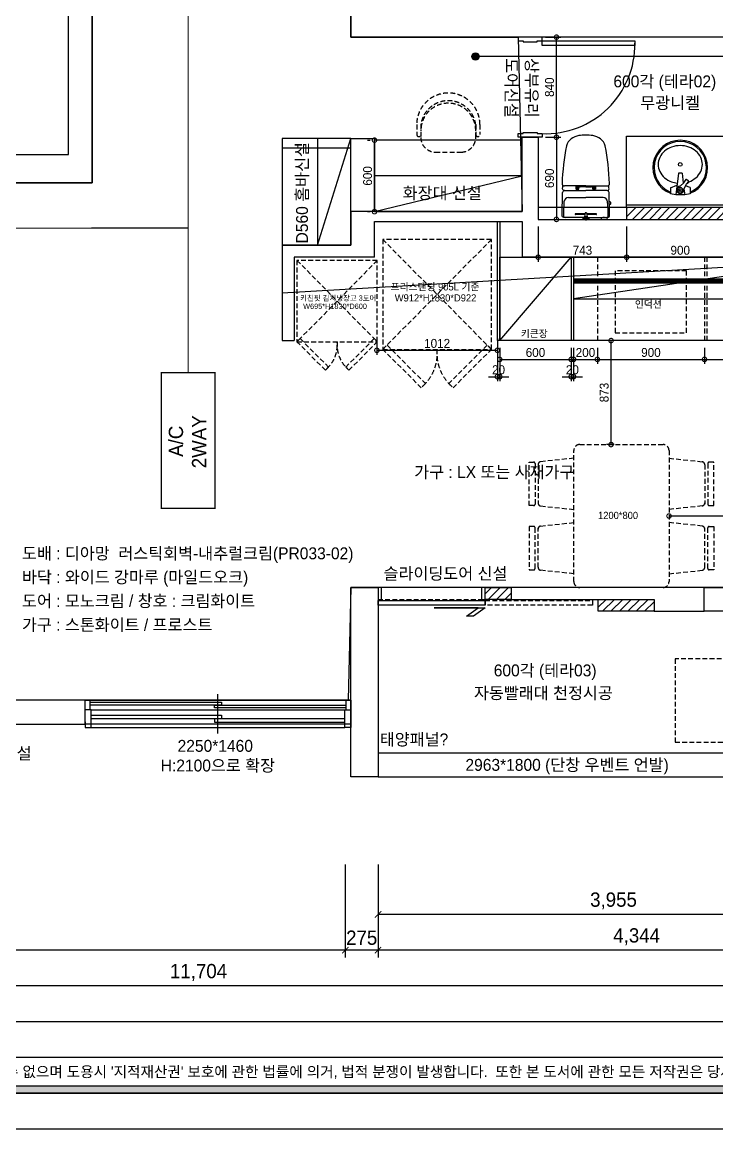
# Model space of a CAD drawing. Header units: inches. Extents: x 220271 to 272471, y 4186 to 23206.
# Drawn here: x 230589 to 236425, y 4786 to 14079 of the extents above; entities that cross this region are included whole.
import ezdxf
from ezdxf.enums import TextEntityAlignment as Align

# ---------------------------------------------------------------- set-up
doc = ezdxf.new("R2010")
doc.units = ezdxf.units.IN
doc.header["$LTSCALE"] = 50
doc.header["$MEASUREMENT"] = 0
for name, pattern in [('DH-HID2', [1.2, 0.8, -0.4]), ('HID', [2.5, 1.5, -1]), ('HIDDEN', [0.375, 0.25, -0.125])]:
    doc.linetypes.add(name, pattern=pattern)
for name, color, linetype in [('0-ELC TEXT', 7, 'Continuous'), ('03-WAL NEW', 3, 'Continuous'), ('04-WIN', 4, 'Continuous'), ('06-FUR', 6, 'Continuous'), ('06-LIGHT', 4, 'Continuous'), ('07-DIM WAL', 5, 'Continuous'), ('08-HAT', 8, 'Continuous'), ('3.기호.계단선', 30, 'Continuous'), ('CO-BATH', 6, 'Continuous'), ('CO-DO-FR', 7, 'Continuous'), ('CO-DOOR', 8, 'Continuous'), ('F-WALL1', 2, 'Continuous'), ('fin', 5, 'Continuous'), ('FORM(YOURNAME)-1', 1, 'Continuous'), ('FORM(YOURNAME)-11', 1, 'Continuous'), ('FU-FURM', 251, 'DH-HID2'), ('HL', 6, 'HIDDEN'), ('TOILET-1', 6, 'Continuous')]:
    doc.layers.add(name, color=color, linetype=linetype)
doc.styles.add('YOURNAME', font='HY울릉도M.TTF')
doc.styles.add('스타일1', font='HY울릉도M.TTF')
doc.styles.add('코레일둥고', font='Korail_Round_Gothic_Medium.ttf')
doc.dimstyles.new('30', dxfattribs={"dimscale": 30, "dimtxt": 2.5, "dimasz": 2.5, "dimexe": 1.25, "dimexo": 2, "dimtad": 1, "dimdec": 0, "dimtxsty": '스타일1', "dimblk": 'DOTSMALL', "dimcen": 2.5, "dimclrd": 1, "dimclre": 1, "dimclrt": 7, "dimadec": 0, "dimazin": 0, "dimtfac": 1, "dimtdec": 0, "dimtix": 1, "dimtmove": 0, "dimatfit": 3, "dimldrblk": 'DOTSMALL', "dimfxl": 1.25, "dimarcsym": 0})
doc.dimstyles.new('YOURNAME-60', dxfattribs={"dimscale": 60, "dimtxt": 2, "dimasz": 0.9, "dimexe": 1, "dimexo": 3, "dimgap": 0.7, "dimtad": 1, "dimdec": 0, "dimzin": 0, "dimdsep": 46, "dimlunit": 6, "dimtxsty": 'YOURNAME', "dimblk": 'ARCHTICK', "dimcen": 0, "dimclrd": 1, "dimclre": 1, "dimclrt": 7, "dimadec": 0, "dimazin": 0, "dimtfac": 1, "dimtdec": 0, "dimtix": 1, "dimtmove": 2, "dimatfit": 3, "dimldrblk": 'ARCHTICK', "dimfxl": 1, "dimtolj": 1, "dimtzin": 0, "dimarcsym": 0})
pattern_1 = [(45, (0, -21624.49), (-35.355339, 35.355339), [])]

# ---------------------------------------------------------------- blocks, each defined once
blk = doc.blocks.new('FORM-ELEVATION')
at = {"layer": 'FORM(YOURNAME)-11'}
h = blk.add_hatch(color=256, dxfattribs=at)
h.dxf.hatch_style = 1
h.paths.add_polyline_path([(-10309, 35708), (71691, 35708), (71691, 35508), (-10309, 35508)])
h.paths.add_polyline_path([(-10309, -21492), (71691, -21492), (71691, -21692), (-10309, -21692)])
at = {"layer": 'Defpoints', "color": 158}
blk.add_line((62481, -20692), (-10309, -20692), dxfattribs=at)
for points in [[(-10309, -21692), (71691, -21692), (71691, 35708), (-10309, 35708)], [(-8309, 33708), (61071, 33708), (61071, -19692), (-8309, -19692)]]:
    blk.add_lwpolyline(points, close=True, dxfattribs=at)
at = {"layer": 'FORM(YOURNAME)-11', "color": 250}
blk.add_lwpolyline([(-11309, -22692), (72691, -22692), (72691, 36708), (-11309, 36708)], close=True, dxfattribs=at)
at = {"layer": 'FORM(YOURNAME)-11'}
blk.add_lwpolyline([(-10309, -21492), (71691, -21492), (71691, -21692), (-10309, -21692)], close=True, dxfattribs=at)
at = {"layer": 'FORM(YOURNAME)-11', "color": 1, "style": 'YOURNAME'}
blk.add_text("- 본 도서는 어떠한 경우에도 무단으로 도용할 수 없으며 도용시 '지적재산권' 보호에 관한 법률에 의거, 법적 분쟁이 발생합니다.  또한 본 도서에 관한 모든 저작권은 당사에 있습니다. -", height=300, dxfattribs=at).set_placement((28146, -21092), align=Align.MIDDLE_CENTER)
at = {"layer": 'FORM(YOURNAME)-11', "color": 3, "style": 'YOURNAME'}
for tag, height, p in [('1', 450, (71041, -1219)), ('2', 450, (71041, -1863)), ('3', 450, (71041, -3150)), ('4', 450, (71041, -5081)), ('5', 515, (71041, -7398)), ('6', 515, (71041, -9650)), ('7', 515, (71041, -11903)), ('8', 515, (71041, -14155)), ('9', 515, (71041, -16408)), ('10', 515, (66791, -18596)), ('11', 515, (71041, -18660)), ('12', 515, (66791, -20848)), ('13', 515, (71041, -20848))]:
    blk.add_attdef(tag, text='', height=height, dxfattribs=at).set_placement(p, align=Align.MIDDLE_RIGHT)
blk = doc.blocks.new('_ArchTick')
at = {"color": 0, "linetype": 'ByBlock', "const_width": 0.15}
blk.add_lwpolyline([(-0.5, -0.5), (0.5, 0.5)], dxfattribs=at)
blk = doc.blocks.new('*D67')
at = {"layer": '07-DIM WAL', "color": 1, "lineweight": -2, "transparency": 16777216}
for p, q in [((233578.8, 7006.1), (233578.8, 6526.1)), ((237533.8, 7006.1), (237533.8, 6526.1)), ((237533.8, 6586.1), (233578.8, 6586.1))]:
    blk.add_line(p, q, dxfattribs=at)
at = {"layer": 'Defpoints', "color": 0, "transparency": 16777216}
for p in [(233578.8, 7186.1), (237533.8, 7186.1), (233578.8, 6586.1)]:
    blk.add_point(p, dxfattribs=at)
at = {"layer": '07-DIM WAL', "color": 1, "lineweight": -2, "transparency": 16777216, "xscale": 54, "yscale": 54, "zscale": 54, "rotation": 180}
blk.add_blockref('_ArchTick', (233578.8, 6586.1), dxfattribs=at)
at = {"layer": '07-DIM WAL', "color": 1, "lineweight": -2, "transparency": 16777216, "xscale": 54, "yscale": 54, "zscale": 54}
blk.add_blockref('_ArchTick', (237533.8, 6586.1), dxfattribs=at)
at = {"layer": '07-DIM WAL', "color": 7, "transparency": 16777216, "insert": (235556.3, 6699.8), "char_height": 120, "attachment_point": 5, "style": 'YOURNAME'}
blk.add_mtext('\\A1;3,955', dxfattribs=at)
blk = doc.blocks.new('*D69')
at = {"layer": '07-DIM WAL', "color": 1, "lineweight": -2, "transparency": 16777216}
for p, q in [((233578.8, 7006.1), (233578.8, 6226.1)), ((237922.8, 7006.1), (237922.8, 6226.1)), ((237922.8, 6286.1), (233578.8, 6286.1))]:
    blk.add_line(p, q, dxfattribs=at)
at = {"layer": 'Defpoints', "color": 0, "transparency": 16777216}
for p in [(233578.8, 7186.1), (237922.8, 7186.1), (233578.8, 6286.1)]:
    blk.add_point(p, dxfattribs=at)
at = {"layer": '07-DIM WAL', "color": 1, "lineweight": -2, "transparency": 16777216, "xscale": 54, "yscale": 54, "zscale": 54, "rotation": 180}
blk.add_blockref('_ArchTick', (233578.8, 6286.1), dxfattribs=at)
at = {"layer": '07-DIM WAL', "color": 1, "lineweight": -2, "transparency": 16777216, "xscale": 54, "yscale": 54, "zscale": 54}
blk.add_blockref('_ArchTick', (237922.8, 6286.1), dxfattribs=at)
at = {"layer": '07-DIM WAL', "color": 7, "transparency": 16777216, "insert": (235750.8, 6399.7), "char_height": 120, "attachment_point": 5, "style": 'YOURNAME'}
blk.add_mtext('\\A1;4,344', dxfattribs=at)
blk = doc.blocks.new('*D70')
at = {"layer": '07-DIM WAL', "color": 1, "lineweight": -2, "transparency": 16777216}
for p, q in [((226218.8, 7006.1), (226218.8, 6226.1)), ((233303.8, 7006.1), (233303.8, 6226.1)), ((233303.8, 6286.1), (226218.8, 6286.1))]:
    blk.add_line(p, q, dxfattribs=at)
at = {"layer": 'Defpoints', "color": 0, "transparency": 16777216}
for p in [(226218.8, 7186.1), (233303.8, 7186.1), (226218.8, 6286.1)]:
    blk.add_point(p, dxfattribs=at)
at = {"layer": '07-DIM WAL', "color": 1, "lineweight": -2, "transparency": 16777216, "xscale": 54, "yscale": 54, "zscale": 54, "rotation": 180}
blk.add_blockref('_ArchTick', (226218.8, 6286.1), dxfattribs=at)
at = {"layer": '07-DIM WAL', "color": 1, "lineweight": -2, "transparency": 16777216, "xscale": 54, "yscale": 54, "zscale": 54}
blk.add_blockref('_ArchTick', (233303.8, 6286.1), dxfattribs=at)
at = {"layer": '07-DIM WAL', "color": 7, "transparency": 16777216, "insert": (229761.3, 6399.8), "char_height": 120, "attachment_point": 5, "style": 'YOURNAME'}
blk.add_mtext('\\A1;7,085', dxfattribs=at)
blk = doc.blocks.new('*D71')
at = {"layer": '07-DIM WAL', "color": 1, "lineweight": -2, "transparency": 16777216}
for p, q in [((226218.8, 7006.1), (226218.8, 5926.1)), ((237922.8, 7006.1), (237922.8, 5926.1)), ((237922.8, 5986.1), (226218.8, 5986.1))]:
    blk.add_line(p, q, dxfattribs=at)
at = {"layer": 'Defpoints', "color": 0, "transparency": 16777216}
for p in [(226218.8, 7186.1), (237922.8, 7186.1), (226218.8, 5986.1)]:
    blk.add_point(p, dxfattribs=at)
at = {"layer": '07-DIM WAL', "color": 1, "lineweight": -2, "transparency": 16777216, "xscale": 54, "yscale": 54, "zscale": 54, "rotation": 180}
blk.add_blockref('_ArchTick', (226218.8, 5986.1), dxfattribs=at)
at = {"layer": '07-DIM WAL', "color": 1, "lineweight": -2, "transparency": 16777216, "xscale": 54, "yscale": 54, "zscale": 54}
blk.add_blockref('_ArchTick', (237922.8, 5986.1), dxfattribs=at)
at = {"layer": '07-DIM WAL', "color": 7, "transparency": 16777216, "insert": (232070.8, 6099.7), "char_height": 120, "attachment_point": 5, "style": 'YOURNAME'}
blk.add_mtext('\\A1;11,704', dxfattribs=at)
blk = doc.blocks.new('*D72')
at = {"layer": '07-DIM WAL', "color": 1, "lineweight": -2, "transparency": 16777216}
for p, q in [((233303.8, 7006.1), (233303.8, 6226.1)), ((233578.8, 7006.1), (233578.8, 6226.1)), ((233632.8, 6286.1), (233249.8, 6286.1))]:
    blk.add_line(p, q, dxfattribs=at)
at = {"layer": 'Defpoints', "color": 0, "transparency": 16777216}
for p in [(233303.8, 7186.1), (233578.8, 7186.1), (233303.8, 6286.1)]:
    blk.add_point(p, dxfattribs=at)
at = {"layer": '07-DIM WAL', "color": 1, "lineweight": -2, "transparency": 16777216, "xscale": 54, "yscale": 54, "zscale": 54}
blk.add_blockref('_ArchTick', (233303.8, 6286.1), dxfattribs=at)
at = {"layer": '07-DIM WAL', "color": 1, "lineweight": -2, "transparency": 16777216, "xscale": 54, "yscale": 54, "zscale": 54, "rotation": 180}
blk.add_blockref('_ArchTick', (233578.8, 6286.1), dxfattribs=at)
at = {"layer": '07-DIM WAL', "color": 7, "transparency": 16777216, "insert": (233441.3, 6390.4), "char_height": 120, "attachment_point": 5, "style": 'YOURNAME'}
blk.add_mtext('\\A1;275', dxfattribs=at)
blk = doc.blocks.new('vudausseh')
at = {"layer": '04-WIN'}
for points in [[(239926.2, 32522.5), (241121.2, 32522.5), (241121.2, 32322.5), (239926.2, 32322.5)], [(234727.2, 31575.5), (236957.2, 31575.5), (236957.2, 31375.5), (234727.2, 31375.5)], [(240150.2, 31132.5), (237187.2, 31132.5), (237187.2, 30932.5), (240150.2, 30932.5)]]:
    blk.add_lwpolyline(points, close=True, dxfattribs=at)
at = {"layer": 'F-WALL1'}
for p, q in [((236957.2, 37143), (236957.2, 37395.5)), ((241125.2, 37143), (236957.2, 37143)), ((236957.2, 36293), (236382.2, 36293)), ((236382.2, 36293), (236382.2, 36213)), ((236957.2, 36293), (237157.2, 36293)), ((237157.2, 36293), (237157.2, 35678)), ((238397.2, 35678), (238397.2, 36303)), ((238397.2, 36303), (238532.2, 36303)), ((238532.2, 36303), (238532.2, 35613)), ((236382.2, 36213), (236957.2, 36213)), ((236957.2, 35395.5), (236957.2, 36213)), ((237157.2, 35678), (238397.2, 35678)), ((238532.2, 35613), (241125.2, 35613)), ((236382.2, 35395.5), (236382.2, 34595.5)), ((236957.2, 35395.5), (236382.2, 35395.5)), ((237157.2, 35295.5), (236482.2, 35295.5)), ((236482.2, 35295.5), (236482.2, 34595.5)), ((241531.2, 35295.5), (238397.2, 35295.5)), ((236382.2, 34595.5), (236482.2, 34595.5))]:
    blk.add_line(p, q, dxfattribs=at)
for points in [[(229627.2, 36254.5), (229854.2, 36254.5), (229854.2, 36158.5), (234587.2, 36158.5), (234587.2, 37960.5), (234787.2, 37960.5), (234787.2, 35920.5), (229827.2, 35920.5), (229827.2, 35580.5), (229627.2, 35580.5), (229627.2, 36254.5)], [(237157.2, 35295.5), (237157.2, 35595.5), (238397.2, 35595.5), (238397.2, 35295.5)], [(236957.2, 31375.5), (236957.2, 31375.5), (236957.2, 32522.5), (237187.2, 32522.5), (237187.2, 30932.5), (236957.2, 30932.5), (236957.2, 31375.5)], [(239505.2, 32322.5), (239926.2, 32322.5), (239926.2, 32522.5), (238305.2, 32522.5), (238305.2, 32422.5)], [(238305.2, 32422.5), (239505.2, 32422.5), (239505.2, 32322.5)], [(229627.2, 31860.5), (229627.2, 31375.5), (234727.2, 31375.5), (234727.2, 31575.5), (229827.2, 31575.5), (229827.2, 31860.5), (229627.2, 31860.5)]]:
    blk.add_lwpolyline(points, dxfattribs=at)
blk = doc.blocks.new('F-125')
at = {"layer": 'FU-FURM'}
for p, q in [((-265.6, 230.6), (-265.6, 147.8)), ((-230.5, 230.5), (-230.5, 122.2)), ((230.5, 122.2), (230.5, 230.5)), ((230.5, 230.5), (230.5, 122.2)), ((265.5, 230.6), (265.5, 147.8)), ((-108.3, 0), (108.3, 0))]:
    blk.add_line(p, q, dxfattribs=at)
for centre, radius, start, end in [((0, 230.5), 265.6, 0.02458, 179.97542), ((0, 198.7), 232.7, 7.86778, 172.10396), ((0, 180), 230.5, 359.92131, 180.07869), ((-248, 147.7), 17.5, 179.91435, 0.08565), ((-108.3, 122.2), 122.2, 180, 269.99994), ((108.3, 122.2), 122.2, 270, 359.99995), ((248, 147.7), 17.5, 179.91435, 0.08565)]:
    blk.add_arc(centre, radius, start, end, dxfattribs=at)
blk = doc.blocks.new('_DOTSMALL')
at = {"color": 0, "linetype": 'ByBlock', "const_width": 0.5}
blk.add_lwpolyline([(-0.0625, 0, 1), (0.0625, 0, 1)], format="xyb", close=True, dxfattribs=at)
blk = doc.blocks.new('*D82')
at = {"layer": '07-DIM WAL', "color": 1, "lineweight": -2, "transparency": 16777216}
for p, q in [((233488.8, 13087.6), (233511.3, 13087.6)), ((233548.8, 12487.6), (233548.8, 13087.6)), ((233488.8, 12487.6), (233511.3, 12487.6))]:
    blk.add_line(p, q, dxfattribs=at)
at = {"layer": 'Defpoints', "color": 0, "transparency": 16777216}
for p in [(233548.8, 13087.6), (233548.8, 13087.6), (233548.8, 12487.6)]:
    blk.add_point(p, dxfattribs=at)
at = {"layer": '07-DIM WAL', "color": 1, "lineweight": -2, "transparency": 16777216, "xscale": 75, "yscale": 75, "zscale": 75}
for p, rotation in [((233548.8, 13087.6), 90), ((233548.8, 12487.6), 270)]:
    blk.add_blockref('_DOTSMALL', p, dxfattribs=dict(at, rotation=rotation))
at = {"layer": '07-DIM WAL', "color": 7, "transparency": 16777216, "insert": (233491, 12787.6), "char_height": 75, "attachment_point": 5, "rotation": 90, "style": '스타일1'}
blk.add_mtext('600', dxfattribs=at)
blk = doc.blocks.new('*D83')
at = {"layer": '07-DIM WAL', "color": 1, "lineweight": -2, "transparency": 16777216}
for p, q in [((234983.8, 13112.6), (235114.5, 13112.6)), ((235077, 13112.6), (235077, 12422.6)), ((235045.8, 12422.6), (235114.5, 12422.6))]:
    blk.add_line(p, q, dxfattribs=at)
at = {"layer": 'Defpoints', "color": 0, "transparency": 16777216}
for p in [(234923.8, 13112.6), (234985.8, 12422.6), (235077, 12422.6)]:
    blk.add_point(p, dxfattribs=at)
at = {"layer": '07-DIM WAL', "color": 1, "lineweight": -2, "transparency": 16777216, "xscale": 75, "yscale": 75, "zscale": 75}
for p, rotation in [((235077, 13112.6), 90), ((235077, 12422.6), 270)]:
    blk.add_blockref('_DOTSMALL', p, dxfattribs=dict(at, rotation=rotation))
at = {"layer": '07-DIM WAL', "color": 7, "transparency": 16777216, "insert": (235019.2, 12767.6), "char_height": 75, "attachment_point": 5, "rotation": 90, "style": '스타일1'}
blk.add_mtext('690', dxfattribs=at)
blk = doc.blocks.new('*D84')
at = {"layer": '07-DIM WAL', "color": 1, "lineweight": -2, "transparency": 16777216}
for p, q in [((234983.8, 13952.6), (235114.5, 13952.6)), ((235077, 13112.6), (235077, 13952.6)), ((234983.8, 13112.6), (235114.5, 13112.6))]:
    blk.add_line(p, q, dxfattribs=at)
at = {"layer": 'Defpoints', "color": 0, "transparency": 16777216}
for p in [(234923.8, 13952.6), (235077, 13952.6), (234923.8, 13112.6)]:
    blk.add_point(p, dxfattribs=at)
at = {"layer": '07-DIM WAL', "color": 1, "lineweight": -2, "transparency": 16777216, "xscale": 75, "yscale": 75, "zscale": 75}
for p, rotation in [((235077, 13952.6), 90), ((235077, 13112.6), 270)]:
    blk.add_blockref('_DOTSMALL', p, dxfattribs=dict(at, rotation=rotation))
at = {"layer": '07-DIM WAL', "color": 7, "transparency": 16777216, "insert": (235019.2, 13532.6), "char_height": 75, "attachment_point": 5, "rotation": 90, "style": '스타일1'}
blk.add_mtext('840', dxfattribs=at)
blk = doc.blocks.new('A$C4B2D31F0')
for p, q in [((168.9, 707.3), (216.9, 707.3)), ((192.9, 707.3), (192.9, 716))]:
    blk.add_line(p, q)
at = {"layer": 'fin', "color": 4}
for p, q in [((185, 690.9), (20.4, 690.9)), ((37.2, 692.3), (24.7, 692.3)), ((37.2, 692.3), (49.7, 692.3)), ((200.9, 690.9), (365.5, 690.9)), ((12.6, 465.9), (192.9, 465.9)), ((47.7, 523.7), (192.9, 523.7)), ((338.2, 523.7), (192.9, 523.7)), ((373.3, 465.9), (192.9, 465.9)), ((192.9, 426.6), (13.7, 426.6)), ((192.9, 426.6), (372.2, 426.6))]:
    blk.add_line(p, q, dxfattribs=at)
for points in [[(20.4, 690.9), (7.9, 690.9, 0.421209), (-7.1, 675.5), (-2.4, 480.5, 0.001659)], [(365.5, 690.9), (378, 690.9, -0.421209), (392.9, 675.5), (388.3, 480.5, -0.001659)], [(12.6, 465.9, 0.371724), (-1.8, 451.2, 0.003515), (-1, 420.3, 0.320541)], [(373.3, 465.9, -0.371724), (387.7, 451.2, -0.003515), (386.9, 420.3, -0.320541)]]:
    blk.add_lwpolyline(points, format="xyb", dxfattribs=at)
for centre, radius, start, end in [((1004.3, 663.1), 1000, 179.31159, 185.94375), ((20.4, 674.9), 16, 90, 179.31159), ((24.7, 707.3), 15, 180, 270), ((49.7, 707.3), 15, 270, 0), ((365.5, 674.9), 16, 0.68841, 90), ((-618.4, 663.1), 1000, 354.05625, 0.68841), ((49.4, 563.7), 40, 185.94375, 267.51291), ((336.5, 563.7), 40, 272.48709, 354.05625), ((12.6, 480.9), 15, 181.36509, 270), ((373.3, 480.9), 15, 270, 358.63491), ((13.7, 406.6), 20, 90, 182.3333), ((2197.7, 495.6), 2205.9, 182.3333, 190.60807), ((-1811.8, 495.6), 2205.9, 349.39193, 357.6667), ((372.2, 406.6), 20, 357.6667, 90), ((148.7, 128.9), 125.5, 198.2964, 263.42408), ((192.9, 405.9), 405.9, 261.69926, 270), ((192.9, 405.9), 405.9, 270, 278.30074), ((237.2, 128.9), 125.5, 276.57592, 341.7036)]:
    blk.add_arc(centre, radius, start, end, dxfattribs=at)
at = {"layer": 'HL', "linetype": 'Continuous'}
for p, q in [((106.4, 666.3), (184.4, 666.3)), ((106.4, 659.3), (185.5, 659.3)), ((168.9, 697.3), (168.9, 707.3)), ((168.9, 697.3), (216.9, 697.3)), ((186, 692.5), (180.6, 697.3)), ((181.6, 685.5), (186, 692.5)), ((187, 651.2), (181.6, 685.5)), ((181.6, 685.5), (204.3, 685.5)), ((186, 692.5), (199.9, 692.5)), ((187, 651.2), (198.9, 651.2)), ((198.9, 651.2), (204.3, 685.5)), ((199.9, 692.5), (205.3, 697.3)), ((204.3, 685.5), (199.9, 692.5)), ((200.4, 659.3), (279.4, 659.3)), ((201.4, 666.3), (279.4, 666.3)), ((216.9, 697.3), (216.9, 707.3)), ((-16, 576.9), (-16, 564.8)), ((-12, 580.9), (-4.8, 580.9)), ((-12, 560.8), (-4.3, 560.8)), ((192.9, 433.7), (146.6, 433.7)), ((192.9, 433.7), (239.3, 433.7))]:
    blk.add_line(p, q, dxfattribs=at)
for points in [[(110.4, 426.6), (110.4, 450.8, -0.414214), (114.4, 454.8), (130.9, 454.8, -0.414214), (134.9, 450.8), (134.9, 435.2), (134.9, 426.6)], [(134.9, 435.2), (144.6, 435.2, -0.414214), (146.6, 433.2), (146.6, 426.6)], [(251, 435.2), (241.3, 435.2, 0.414214), (239.3, 433.2), (239.3, 426.6)], [(275.5, 426.6), (275.5, 450.8, 0.414214), (271.5, 454.8), (255, 454.8, 0.414214), (251, 450.8), (251, 435.2), (251, 426.6)]]:
    blk.add_lwpolyline(points, format="xyb", dxfattribs=at)
for centre in [(122.9, 440.9), (262.9, 440.9)]:
    blk.add_circle(centre, 8, dxfattribs=at)
for centre, radius, start, end in [((106.4, 662.8), 3.5, 90, 270), ((279.4, 662.8), 3.5, 270, 90), ((-12, 576.9), 4, 90, 180), ((-12, 564.8), 4, 180, 270)]:
    blk.add_arc(centre, radius, start, end, dxfattribs=at)
blk = doc.blocks.new('F-507')
at = {"layer": 'FU-FURM'}
for p, q in [((512.5, 775), (147.4, 775)), ((147.4, 775), (147.4, 737.5)), ((512.5, 737.5), (512.5, 775)), ((687.5, 775), (1052.6, 775)), ((687.5, 737.5), (687.5, 775)), ((1052.6, 775), (1052.6, 737.5)), ((114.9, 400), (144.5, 678.3)), ((159.9, 725), (500, 725)), ((169.3, 700), (500, 700)), ((515.4, 678.3), (545, 400)), ((684.6, 678.3), (655, 400)), ((1040.1, 725), (700, 725)), ((1030.7, 700), (700, 700)), ((1085.1, 400), (1055.5, 678.3)), ((50, 400), (1150, 400)), ((0, -350), (0, 350)), ((1200, 350), (1200, -350)), ((1150, -400), (50, -400)), ((114.9, -400), (144.5, -678.3)), ((515.4, -678.3), (545, -400)), ((684.6, -678.3), (655, -400)), ((1085.1, -400), (1055.5, -678.3)), ((147.4, -775), (147.4, -737.5)), ((159.9, -725), (500, -725)), ((169.3, -700), (500, -700)), ((512.5, -737.5), (512.5, -775)), ((687.5, -737.5), (687.5, -775)), ((1030.7, -700), (700, -700)), ((1040.1, -725), (700, -725)), ((1052.6, -775), (1052.6, -737.5)), ((512.5, -775), (147.4, -775)), ((687.5, -775), (1052.6, -775))]:
    blk.add_line(p, q, dxfattribs=at)
for centre, radius, start, end in [((169.3, 675), 25, 90, 172.40536), ((159.9, 737.5), 12.5, 180, 270), ((490.6, 675), 25, 7.59464, 90), ((500, 737.5), 12.5, 270, 0), ((709.4, 675), 25, 90, 172.40536), ((700, 737.5), 12.5, 180, 270), ((1030.7, 675), 25, 7.59464, 90), ((1040.1, 737.5), 12.5, 270, 0), ((50, 350), 50, 90, 180), ((1150, 350), 50, 0, 90), ((50, -350), 50, 180, 270), ((1150, -350), 50, 270, 0), ((169.3, -675), 25, 187.59464, 270), ((159.9, -737.5), 12.5, 90, 180), ((490.6, -675), 25, 270, 352.40536), ((500, -737.5), 12.5, 0, 90), ((709.4, -675), 25, 187.59464, 270), ((700, -737.5), 12.5, 90, 180), ((1030.7, -675), 25, 270, 352.40536), ((1040.1, -737.5), 12.5, 0, 90)]:
    blk.add_arc(centre, radius, start, end, dxfattribs=at)
blk = doc.blocks.new('*D85')
at = {"layer": '07-DIM WAL', "color": 1, "lineweight": -2, "transparency": 16777216}
for p, q in [((235536, 10532.1), (235536, 11405.1)), ((235582.8, 11405.1), (235573.5, 11405.1)), ((235562.8, 10532.1), (235498.5, 10532.1))]:
    blk.add_line(p, q, dxfattribs=at)
at = {"layer": 'Defpoints', "color": 0, "transparency": 16777216}
for p in [(235522.8, 11405.1), (235536, 11405.1), (235622.8, 10532.1)]:
    blk.add_point(p, dxfattribs=at)
at = {"layer": '07-DIM WAL', "color": 1, "lineweight": -2, "transparency": 16777216, "xscale": 75, "yscale": 75, "zscale": 75}
for p, rotation in [((235536, 11405.1), 90), ((235536, 10532.1), 270)]:
    blk.add_blockref('_DOTSMALL', p, dxfattribs=dict(at, rotation=rotation))
at = {"layer": '07-DIM WAL', "color": 7, "transparency": 16777216, "insert": (235478.2, 10968.6), "char_height": 75, "attachment_point": 5, "rotation": 90, "style": '스타일1'}
blk.add_mtext('873', dxfattribs=at)
blk = doc.blocks.new('*D86')
at = {"layer": '07-DIM WAL', "color": 1, "lineweight": -2, "transparency": 16777216}
for p, q in [((236022.8, 9992.1), (236022.8, 9969.6)), ((237222.8, 9992.1), (237222.8, 9969.6)), ((236022.8, 9932.1), (237222.8, 9932.1))]:
    blk.add_line(p, q, dxfattribs=at)
at = {"layer": 'Defpoints', "color": 0, "transparency": 16777216}
for p in [(236022.8, 9932.1), (237222.8, 9932.1), (237222.8, 9932.1)]:
    blk.add_point(p, dxfattribs=at)
at = {"layer": '07-DIM WAL', "color": 1, "lineweight": -2, "transparency": 16777216, "xscale": 75, "yscale": 75, "zscale": 75, "rotation": 180}
blk.add_blockref('_DOTSMALL', (236022.8, 9932.1), dxfattribs=at)
at = {"layer": '07-DIM WAL', "color": 1, "lineweight": -2, "transparency": 16777216, "xscale": 75, "yscale": 75, "zscale": 75}
blk.add_blockref('_DOTSMALL', (237222.8, 9932.1), dxfattribs=at)
at = {"layer": '07-DIM WAL', "color": 7, "transparency": 16777216, "insert": (236622.8, 9989.9), "char_height": 75, "attachment_point": 5, "style": '스타일1'}
blk.add_mtext('1200', dxfattribs=at)
blk = doc.blocks.new('*D87')
at = {"layer": '07-DIM WAL', "color": 1, "lineweight": -2, "transparency": 16777216}
for p, q in [((233568.8, 11421.5), (233568.8, 11285.8)), ((234580.8, 11421.5), (234580.8, 11285.8)), ((233568.8, 11323.3), (234580.8, 11323.3))]:
    blk.add_line(p, q, dxfattribs=at)
at = {"layer": 'Defpoints', "color": 0, "transparency": 16777216}
for p in [(233568.8, 11481.5), (234580.8, 11481.5), (234580.8, 11323.3)]:
    blk.add_point(p, dxfattribs=at)
at = {"layer": '07-DIM WAL', "color": 1, "lineweight": -2, "transparency": 16777216, "xscale": 75, "yscale": 75, "zscale": 75, "rotation": 180}
blk.add_blockref('_DOTSMALL', (233568.8, 11323.3), dxfattribs=at)
at = {"layer": '07-DIM WAL', "color": 1, "lineweight": -2, "transparency": 16777216, "xscale": 75, "yscale": 75, "zscale": 75}
blk.add_blockref('_DOTSMALL', (234580.8, 11323.3), dxfattribs=at)
at = {"layer": '07-DIM WAL', "color": 7, "transparency": 16777216, "insert": (234074.8, 11381), "char_height": 75, "attachment_point": 5, "style": '스타일1'}
blk.add_mtext('1012', dxfattribs=at)
blk = doc.blocks.new('*D88')
at = {"layer": '07-DIM WAL', "color": 1, "lineweight": -2, "transparency": 16777216}
for p, q in [((234600.8, 11345.1), (234600.8, 11209.4)), ((235200.8, 11345.1), (235200.8, 11209.4)), ((234600.8, 11246.9), (235200.8, 11246.9))]:
    blk.add_line(p, q, dxfattribs=at)
at = {"layer": 'Defpoints', "color": 0, "transparency": 16777216}
for p in [(234600.8, 11405.1), (235200.8, 11405.1), (235200.8, 11246.9)]:
    blk.add_point(p, dxfattribs=at)
at = {"layer": '07-DIM WAL', "color": 1, "lineweight": -2, "transparency": 16777216, "xscale": 75, "yscale": 75, "zscale": 75, "rotation": 180}
blk.add_blockref('_DOTSMALL', (234600.8, 11246.9), dxfattribs=at)
at = {"layer": '07-DIM WAL', "color": 1, "lineweight": -2, "transparency": 16777216, "xscale": 75, "yscale": 75, "zscale": 75}
blk.add_blockref('_DOTSMALL', (235200.8, 11246.9), dxfattribs=at)
at = {"layer": '07-DIM WAL', "color": 7, "transparency": 16777216, "insert": (234900.8, 11304.7), "char_height": 75, "attachment_point": 5, "style": '스타일1'}
blk.add_mtext('600', dxfattribs=at)
blk = doc.blocks.new('*D89')
at = {"layer": '07-DIM WAL', "color": 1, "lineweight": -2, "transparency": 16777216}
for p, q in [((235200.8, 11345.1), (235200.8, 11064.5)), ((235220.8, 11345.1), (235220.8, 11064.5)), ((235125.8, 11102), (235295.8, 11102))]:
    blk.add_line(p, q, dxfattribs=at)
at = {"layer": 'Defpoints', "color": 0, "transparency": 16777216}
for p in [(235200.8, 11405.1), (235220.8, 11405.1), (235220.8, 11102)]:
    blk.add_point(p, dxfattribs=at)
at = {"layer": '07-DIM WAL', "color": 1, "lineweight": -2, "transparency": 16777216, "xscale": 75, "yscale": 75, "zscale": 75}
blk.add_blockref('_DOTSMALL', (235200.8, 11102), dxfattribs=at)
at = {"layer": '07-DIM WAL', "color": 1, "lineweight": -2, "transparency": 16777216, "xscale": 75, "yscale": 75, "zscale": 75, "rotation": 180}
blk.add_blockref('_DOTSMALL', (235220.8, 11102), dxfattribs=at)
at = {"layer": '07-DIM WAL', "color": 7, "transparency": 16777216, "insert": (235210.8, 11159.7), "char_height": 75, "attachment_point": 5, "style": '스타일1'}
blk.add_mtext('20', dxfattribs=at)
blk = doc.blocks.new('*D90')
at = {"layer": '07-DIM WAL', "color": 1, "lineweight": -2, "transparency": 16777216}
for p, q in [((234580.8, 11345.1), (234580.8, 11064.5)), ((234600.8, 11345.1), (234600.8, 11064.5)), ((234505.8, 11102), (234675.8, 11102))]:
    blk.add_line(p, q, dxfattribs=at)
at = {"layer": 'Defpoints', "color": 0, "transparency": 16777216}
for p in [(234580.8, 11405.1), (234600.8, 11405.1), (234600.8, 11102)]:
    blk.add_point(p, dxfattribs=at)
at = {"layer": '07-DIM WAL', "color": 1, "lineweight": -2, "transparency": 16777216, "xscale": 75, "yscale": 75, "zscale": 75}
blk.add_blockref('_DOTSMALL', (234580.8, 11102), dxfattribs=at)
at = {"layer": '07-DIM WAL', "color": 1, "lineweight": -2, "transparency": 16777216, "xscale": 75, "yscale": 75, "zscale": 75, "rotation": 180}
blk.add_blockref('_DOTSMALL', (234600.8, 11102), dxfattribs=at)
at = {"layer": '07-DIM WAL', "color": 7, "transparency": 16777216, "insert": (234590.8, 11159.7), "char_height": 75, "attachment_point": 5, "style": '스타일1'}
blk.add_mtext('20', dxfattribs=at)
blk = doc.blocks.new('B-110')
at = {"layer": 'CO-BATH', "color": 8}
blk.add_line((-450, -20), (450, -20), dxfattribs=at)
at = {"layer": 'CO-BATH'}
for p, q in [((-82.3, -114.8), (-37.5, -104.8)), ((-82.3, -168.2), (-82.3, -114.8)), ((-82.3, -168.2), (-45.1, -180.7)), ((-30.4, -154.8), (-53.2, -194.8)), ((-31.2, -156.3), (-37.5, -104.8)), ((-37.5, -104.8), (37.5, -104.8)), ((0.7, -179.1), (-32.6, -210.9)), ((15, -288), (37.5, -104.8)), ((82.3, -165.1), (27.5, -186.1)), ((37.5, -104.8), (82.3, -114.8)), ((82.3, -165.1), (82.3, -114.8)), ((-53.6, -195.4), (-71.6, -218.5)), ((-64.9, -205.1), (-71.1, -213)), ((-70.2, -220), (-52.9, -233.6)), ((-33.1, -211.4), (-51.1, -234.5)), ((-39.7, -224.8), (-45.9, -232.7)), ((-15, -288), (-25.3, -204)), ((-15, -288), (15, -288))]:
    blk.add_line(p, q, dxfattribs=at)
blk.add_lwpolyline([(-450, 0), (450, 0), (450, -600), (-450, -600)], close=True, dxfattribs=at)
at = {"layer": 'CO-BATH', "color": 8}
for centre, radius in [((0, -148), 20), ((0, -148), 8), ((0, -361.5), 15)]:
    blk.add_circle(centre, radius, dxfattribs=at)
at = {"layer": 'CO-BATH'}
for centre, radius, start, end in [((0, -334), 230, 110.95984, 69.04016), ((-34.7, -152.3), 5, 330.35272, 7.11814), ((0, -148), 30, 276.86913, 187.11814), ((4.2, -182.7), 5, 96.86913, 133.63456), ((-67.2, -216.1), 5, 141.99364, 231.99364), ((-61, -208.2), 5, 75.57182, 141.99364), ((-57.5, -192.4), 5, 321.99364, 330.35272), ((-49.8, -229.6), 5, 231.99364, 321.99364), ((-43.7, -221.7), 5, 321.99364, 28.41546), ((-29.1, -214.5), 5, 133.63456, 141.99364)]:
    blk.add_arc(centre, radius, start, end, dxfattribs=at)
at = {"layer": 'CO-BATH', "color": 8}
for centre, radius, start, end in [((0, -334), 220, 111.96087, 68.03913), ((-26.4, -373.5), 162.4, 130.34665, 154.00528), ((-10.4, -392.4), 187.1, 109.38487, 130.34665), ((0, -421.9), 218.4, 70.61513, 83.36919), ((10.4, -392.4), 187.1, 49.65335, 70.61513), ((26.4, -373.5), 162.4, 25.99472, 49.65335), ((-51.1, -361.5), 134.9, 154.00528, 180), ((-51.1, -361.5), 134.9, 180, 205.99472), ((51.1, -361.5), 134.9, 0, 25.99472), ((51.1, -361.5), 134.9, 334.00528, 0), ((-26.4, -349.5), 162.4, 205.99472, 229.65335), ((26.4, -349.5), 162.4, 310.34665, 334.00528), ((-10.4, -330.6), 187.1, 229.65335, 250.61513), ((0, -301.1), 218.4, 250.61513, 270), ((0, -301.1), 218.4, 270, 289.38487), ((10.4, -330.6), 187.1, 289.38487, 310.34665)]:
    blk.add_arc(centre, radius, start, end, dxfattribs=at)
blk = doc.blocks.new('*D96')
at = {"layer": '07-DIM WAL', "color": 1, "lineweight": -2, "transparency": 16777216}
for p, q in [((234923.8, 12362.6), (234923.8, 12067.6)), ((235666.8, 12362.6), (235666.8, 12067.6)), ((234923.8, 12105.1), (235666.8, 12105.1))]:
    blk.add_line(p, q, dxfattribs=at)
at = {"layer": 'Defpoints', "color": 0, "transparency": 16777216}
for p in [(234923.8, 12422.6), (235666.8, 12422.6), (235666.8, 12105.1)]:
    blk.add_point(p, dxfattribs=at)
at = {"layer": '07-DIM WAL', "color": 1, "lineweight": -2, "transparency": 16777216, "xscale": 75, "yscale": 75, "zscale": 75, "rotation": 180}
blk.add_blockref('_DOTSMALL', (234923.8, 12105.1), dxfattribs=at)
at = {"layer": '07-DIM WAL', "color": 1, "lineweight": -2, "transparency": 16777216, "xscale": 75, "yscale": 75, "zscale": 75}
blk.add_blockref('_DOTSMALL', (235666.8, 12105.1), dxfattribs=at)
at = {"layer": '07-DIM WAL', "color": 7, "transparency": 16777216, "insert": (235295.3, 12162.9), "char_height": 75, "attachment_point": 5, "style": '스타일1'}
blk.add_mtext('743', dxfattribs=at)
blk = doc.blocks.new('*D97')
at = {"layer": '07-DIM WAL', "color": 1, "lineweight": -2, "transparency": 16777216}
for p, q in [((235666.8, 12362.6), (235666.8, 12067.6)), ((236566.8, 12362.6), (236566.8, 12067.6)), ((235666.8, 12105.1), (236566.8, 12105.1))]:
    blk.add_line(p, q, dxfattribs=at)
at = {"layer": 'Defpoints', "color": 0, "transparency": 16777216}
for p in [(235666.8, 12422.6), (236566.8, 12422.6), (236566.8, 12105.1)]:
    blk.add_point(p, dxfattribs=at)
at = {"layer": '07-DIM WAL', "color": 1, "lineweight": -2, "transparency": 16777216, "xscale": 75, "yscale": 75, "zscale": 75, "rotation": 180}
blk.add_blockref('_DOTSMALL', (235666.8, 12105.1), dxfattribs=at)
at = {"layer": '07-DIM WAL', "color": 1, "lineweight": -2, "transparency": 16777216, "xscale": 75, "yscale": 75, "zscale": 75}
blk.add_blockref('_DOTSMALL', (236566.8, 12105.1), dxfattribs=at)
at = {"layer": '07-DIM WAL', "color": 7, "transparency": 16777216, "insert": (236116.8, 12162.9), "char_height": 75, "attachment_point": 5, "style": '스타일1'}
blk.add_mtext('900', dxfattribs=at)
blk = doc.blocks.new('*D124')
at = {"layer": '07-DIM WAL', "color": 1, "lineweight": -2, "transparency": 16777216}
for p, q in [((235220.8, 11345.1), (235220.8, 11209.4)), ((235420.8, 11345.1), (235420.8, 11209.4)), ((235145.8, 11246.9), (235495.8, 11246.9))]:
    blk.add_line(p, q, dxfattribs=at)
at = {"layer": 'Defpoints', "color": 0, "transparency": 16777216}
for p in [(235220.8, 11405.1), (235420.8, 11405.1), (235420.8, 11246.9)]:
    blk.add_point(p, dxfattribs=at)
at = {"layer": '07-DIM WAL', "color": 1, "lineweight": -2, "transparency": 16777216, "xscale": 75, "yscale": 75, "zscale": 75}
blk.add_blockref('_DOTSMALL', (235220.8, 11246.9), dxfattribs=at)
at = {"layer": '07-DIM WAL', "color": 1, "lineweight": -2, "transparency": 16777216, "xscale": 75, "yscale": 75, "zscale": 75, "rotation": 180}
blk.add_blockref('_DOTSMALL', (235420.8, 11246.9), dxfattribs=at)
at = {"layer": '07-DIM WAL', "color": 7, "transparency": 16777216, "insert": (235320.8, 11304.7), "char_height": 75, "attachment_point": 5, "style": '스타일1'}
blk.add_mtext('200', dxfattribs=at)
blk = doc.blocks.new('*D125')
at = {"layer": '07-DIM WAL', "color": 1, "lineweight": -2, "transparency": 16777216}
for p, q in [((235420.8, 11345.1), (235420.8, 11209.4)), ((236320.8, 11345.1), (236320.8, 11209.4)), ((235420.8, 11246.9), (236320.8, 11246.9))]:
    blk.add_line(p, q, dxfattribs=at)
at = {"layer": 'Defpoints', "color": 0, "transparency": 16777216}
for p in [(235420.8, 11405.1), (236320.8, 11405.1), (236320.8, 11246.9)]:
    blk.add_point(p, dxfattribs=at)
at = {"layer": '07-DIM WAL', "color": 1, "lineweight": -2, "transparency": 16777216, "xscale": 75, "yscale": 75, "zscale": 75, "rotation": 180}
blk.add_blockref('_DOTSMALL', (235420.8, 11246.9), dxfattribs=at)
at = {"layer": '07-DIM WAL', "color": 1, "lineweight": -2, "transparency": 16777216, "xscale": 75, "yscale": 75, "zscale": 75}
blk.add_blockref('_DOTSMALL', (236320.8, 11246.9), dxfattribs=at)
at = {"layer": '07-DIM WAL', "color": 7, "transparency": 16777216, "insert": (235870.8, 11304.7), "char_height": 75, "attachment_point": 5, "style": '스타일1'}
blk.add_mtext('900', dxfattribs=at)
blk = doc.blocks.new('*D126')
at = {"layer": '07-DIM WAL', "color": 1, "lineweight": -2, "transparency": 16777216}
for p, q in [((236320.8, 11345.1), (236320.8, 11209.4)), ((236860.8, 11345.1), (236860.8, 11209.4)), ((236320.8, 11246.9), (236860.8, 11246.9))]:
    blk.add_line(p, q, dxfattribs=at)
at = {"layer": 'Defpoints', "color": 0, "transparency": 16777216}
for p in [(236320.8, 11405.1), (236860.8, 11405.1), (236860.8, 11246.9)]:
    blk.add_point(p, dxfattribs=at)
at = {"layer": '07-DIM WAL', "color": 1, "lineweight": -2, "transparency": 16777216, "xscale": 75, "yscale": 75, "zscale": 75, "rotation": 180}
blk.add_blockref('_DOTSMALL', (236320.8, 11246.9), dxfattribs=at)
at = {"layer": '07-DIM WAL', "color": 1, "lineweight": -2, "transparency": 16777216, "xscale": 75, "yscale": 75, "zscale": 75}
blk.add_blockref('_DOTSMALL', (236860.8, 11246.9), dxfattribs=at)
at = {"layer": '07-DIM WAL', "color": 7, "transparency": 16777216, "insert": (236590.8, 11304.7), "char_height": 75, "attachment_point": 5, "style": '스타일1'}
blk.add_mtext('540', dxfattribs=at)

msp = doc.modelspace()

# ---------------------------------------------------------------- hatches: boundary and pattern name
at = {"layer": '0-ELC TEXT'}
h = msp.add_hatch(color=256, dxfattribs=at)
h.dxf.hatch_style = 1
edge = h.paths.add_edge_path()
edge.add_arc((234397, 13790.3), 30, 180, 540)
at = {"layer": '03-WAL NEW', "transparency": 33554687}
h = msp.add_hatch(dxfattribs=at)
h.set_pattern_fill('_USER', color=256, scale=50, angle=45, pattern_type=0)
h.set_pattern_definition(pattern_1)
h.paths.add_polyline_path([(234478.8, 9332.1), (234696.8, 9332.1), (234696.8, 9232.1), (234478.8, 9232.1)])
h = msp.add_hatch(dxfattribs=at)
h.set_pattern_fill('_USER', color=256, scale=50, angle=45, pattern_type=0)
h.set_pattern_definition(pattern_1)
h.paths.add_polyline_path([(235428.8, 9232.1), (235896.8, 9232.1), (235896.8, 9132.1), (235428.8, 9132.1)])
at = {"layer": '08-HAT', "transparency": 33554687}
h = msp.add_hatch(dxfattribs=at)
h.set_pattern_fill('_USER', color=256, scale=50, angle=45, pattern_type=0)
h.set_pattern_definition([(45, (-100, -21867.834), (-35.355339, 35.355339), [])])
h.paths.add_polyline_path([(235666.8, 12422.6), (236566.8, 12422.6), (236566.8, 12522.6), (235666.8, 12522.6)])

# ---------------------------------------------------------------- linework, layer by layer
at = {"color": 0, "linetype": 'Continuous'}
for p, q in [((231158.8, 8385.1), (233308.8, 8385.1)), ((232233.8, 8105.1), (232233.8, 8435.1)), ((231168.8, 8305.1), (233298.8, 8305.1)), ((231168.8, 8155.1), (233298.8, 8155.1))]:
    msp.add_line(p, q, dxfattribs=at)
for points in [[(231118.8, 8385.1), (231158.8, 8385.1), (231158.8, 8305.1)], [(231158.8, 8370.1), (232263.8, 8370.1), (232263.8, 8345.1), (231158.8, 8345.1)], [(233348.8, 8385.1), (233308.8, 8385.1), (233308.8, 8305.1)], [(231118.8, 8205.1), (231118.8, 8155.1), (231168.8, 8155.1), (231168.8, 8305.1), (231118.8, 8305.1)], [(233308.8, 8320.1), (232203.8, 8320.1), (232203.8, 8345.1), (233308.8, 8345.1)], [(233348.8, 8205.1), (233348.8, 8155.1), (233298.8, 8155.1), (233298.8, 8305.1), (233348.8, 8305.1)], [(231168.8, 8260.1), (232263.8, 8260.1), (232263.8, 8230.1), (231168.8, 8230.1)], [(233298.8, 8230.1), (232203.8, 8230.1), (232203.8, 8200.1), (233298.8, 8200.1)]]:
    msp.add_lwpolyline(points, dxfattribs=at)
at = {"layer": '0-ELC TEXT'}
msp.add_line((238340.1, 13790.3), (234397, 13790.3), dxfattribs=at)
msp.add_circle((234397, 13790.3), 30, dxfattribs=at)
at = {"layer": '03-WAL NEW', "transparency": 33554687}
msp.add_line((235723.8, 12522.6), (234923.8, 12522.6), dxfattribs=at)
msp.add_lwpolyline([(235666.8, 12422.6), (236566.8, 12422.6), (236566.8, 12522.6), (235666.8, 12522.6), (235666.8, 12422.6)], dxfattribs=at)
for points in [[(234478.8, 9332.1), (234696.8, 9332.1), (234696.8, 9232.1), (234478.8, 9232.1)], [(235428.8, 9232.1), (235896.8, 9232.1), (235896.8, 9132.1), (235428.8, 9132.1)]]:
    msp.add_lwpolyline(points, close=True, dxfattribs=at)
at = {"layer": '06-FUR'}
for p, q in [((234600.8, 11405.1), (235200.8, 12105.1)), ((235200.8, 12105.1), (235200.8, 11405.1)), ((235220.8, 12105.1), (235220.8, 11405.1))]:
    msp.add_line(p, q, dxfattribs=at)
msp.add_lwpolyline([(232773.8, 12205.1), (233348.8, 12205.1), (233348.8, 13102.6), (232773.8, 13102.6)], close=True, dxfattribs=at)
for points in [[(233068.8, 13102.6), (233068.8, 12205.1), (233348.8, 13102.6)], [(233548.8, 12487.6), (234788.8, 12487.6), (234788.8, 13087.6), (233548.8, 13087.6), (233548.8, 12487.6)], [(233548.8, 12487.6), (234788.8, 12787.6), (233548.8, 12787.6)], [(234600.8, 12405.1), (234600.8, 11405.1), (234580.8, 11405.1), (234580.8, 12405.1), (234600.8, 12405.1)], [(234600.8, 12105.1), (237922.8, 12105.1), (237922.8, 9332.1), (237222.8, 9332.1), (237222.8, 11405.1), (234600.8, 11405.1), (234600.8, 12105.1)], [(235220.8, 11755.1), (237572.8, 11755.1), (237572.8, 9332.1), (237922.8, 12105.1)], [(237572.8, 12105.1), (235220.8, 11755.1)]]:
    msp.add_lwpolyline(points, dxfattribs=at)
at = {"layer": '06-LIGHT', "color": 10, "linetype": 'HID', "const_width": 43.2}
msp.add_lwpolyline([(235220.8, 11905.1), (237732.8, 11905.1), (237732.8, 9332.1)], dxfattribs=at)
at = {"layer": '07-DIM WAL', "color": 6}
msp.add_lwpolyline([(226218.8, 12730.1), (231178.8, 12730.1), (231178.8, 17165.1), (232788.8, 17165.1), (232788.8, 15927.1), (237903.4, 15907.1), (237922.8, 14200.4), (233348.8, 14205.1), (233348.8, 13952.6), (234756.3, 13952.6), (234788.8, 12487.6), (233348.8, 12487.6), (233348.8, 12205.1), (232773.8, 12205.1), (232773.8, 11805.1), (237922.8, 12105.1), (237922.8, 9332.1), (233348.8, 9332.1), (233328.8, 8385.1), (226214.1, 8385.1)], dxfattribs=at)
at = {"layer": '3.기호.계단선', "linetype": 'HID', "const_width": 10}
for points in [[(226845.8, 13804.1), (226845.8, 12342.1), (231983.8, 12350.9), (231983.8, 15210.9), (235180.2, 15202.1), (235180.2, 17100.1)], [(231983.8, 12350.9), (231983.8, 11136.4)]]:
    msp.add_lwpolyline(points, dxfattribs=at)
msp.add_lwpolyline([(232208.8, 9996.4), (232208.8, 11136.4), (231758.8, 11136.4), (231758.8, 9996.4)], close=True, dxfattribs=at)
at = {"layer": 'CO-DO-FR'}
for points in [[(234956.3, 13952.6), (234756.3, 13952.6), (234756.3, 13922.6), (234796.3, 13922.6), (234796.3, 13912.6), (234916.3, 13912.6), (234916.3, 13922.6), (234956.3, 13922.6), (234956.3, 13952.6)], [(234956.3, 13112.6), (234756.3, 13112.6), (234756.3, 13142.6), (234796.3, 13142.6), (234796.3, 13152.6), (234916.3, 13152.6), (234916.3, 13142.6), (234956.3, 13142.6), (234956.3, 13112.6)], [(233578.8, 9232.1), (233608.8, 9232.1), (233608.8, 9332.1), (233578.8, 9332.1)], [(234448.8, 9232.1), (234478.8, 9232.1), (234478.8, 9332.1), (234448.8, 9332.1)]]:
    msp.add_lwpolyline(points, close=True, dxfattribs=at)
at = {"layer": 'CO-DOOR'}
for points in [[(235736.3, 13882.6), (234956.3, 13882.6), (234956.3, 13922.6), (235736.3, 13922.6)], [(233578.8, 9222.1), (234478.8, 9222.1), (234478.8, 9182.1), (233578.8, 9182.1)]]:
    msp.add_lwpolyline(points, close=True, dxfattribs=at)
at = {"layer": 'CO-DOOR', "color": 251, "linetype": 'DH-HID2'}
for points in [[(233578.8, 9232.1), (234478.8, 9232.1), (234478.8, 9332.1), (233578.8, 9332.1)], [(234478.8, 9222.1), (235378.8, 9222.1), (235378.8, 9182.1), (234478.8, 9182.1)]]:
    msp.add_lwpolyline(points, close=True, dxfattribs=at)
at = {"layer": 'CO-DOOR', "color": 1}
msp.add_lwpolyline([(234049.6, 9162.1), (234478.8, 9162.1), (234380.1, 9089.8), (234321.8, 9089.8), (234420.4, 9162.1), (234049.6, 9162.1)], close=True, dxfattribs=at)
at = {"layer": 'CO-DOOR'}
msp.add_arc((234985.7, 13892.6), 750.6, 267.74851, 0.76338, dxfattribs=at)
at = {"layer": 'FU-FURM'}
for p, q in [((234530.8, 12253.5), (233618.8, 11331.5)), ((233618.8, 12253.5), (234530.8, 11331.5)), ((235420.8, 12105.1), (235420.8, 11405.1)), ((236320.8, 12105.1), (236320.8, 11405.1)), ((236340.8, 12105.1), (236340.8, 11405.1)), ((233572.6, 12077.6), (232897.8, 11395.3)), ((232897.8, 12077.6), (233572.6, 11395.3))]:
    msp.add_line(p, q, dxfattribs=at)
for points in [[(233618.8, 11331.5), (234530.8, 11331.5), (234530.8, 12253.5), (233618.8, 12253.5)], [(232897.8, 11395.3), (233572.6, 11395.3), (233572.6, 12077.6), (232897.8, 12077.6)], [(236170.8, 11990.8), (235570.8, 11990.8), (235570.8, 11470.8), (236170.8, 11470.8)]]:
    msp.add_lwpolyline(points, close=True, dxfattribs=at)
for points in [[(233136.4, 11156.7), (232897.8, 11395.3), (232923.9, 11421.5), (233162.5, 11182.9), (233136.4, 11156.7)], [(233334, 11156.7), (233572.6, 11395.3), (233546.5, 11421.5), (233307.9, 11182.9), (233334, 11156.7)], [(233941.2, 11009.1), (233618.8, 11331.5), (233654.1, 11366.8), (233976.6, 11044.4), (233941.2, 11009.1)], [(234208.3, 11009.1), (234530.8, 11331.5), (234495.4, 11366.8), (234173, 11044.4), (234208.3, 11009.1)], [(237483.8, 8732.1), (236073.8, 8732.1), (236073.8, 8032.1), (237483.8, 8032.1), (237483.8, 8732.1)]]:
    msp.add_lwpolyline(points, dxfattribs=at)
for centre, radius, start, end in [((232962.3, 11370), 274.1, 313.06583, 5.29703), ((233508.1, 11370), 274.1, 174.70297, 226.93417), ((233706, 11297.3), 370.4, 313.06583, 5.29703), ((234443.5, 11297.3), 370.4, 174.70297, 226.93417)]:
    msp.add_arc(centre, radius, start, end, dxfattribs=at)

# ---------------------------------------------------------------- block references
msp.add_blockref('vudausseh', (-3608.4, -23190.4))
at = {"layer": 'CO-BATH', "rotation": 180}
msp.add_blockref('B-110', (236116.8, 12522.6), dxfattribs=at)
at = {"layer": 'FORM(YOURNAME)-1', "xscale": 0.3, "yscale": 0.3, "zscale": 0.3}
msp.add_blockref('FORM-ELEVATION', (224263.3, 11593.7), dxfattribs=at)
at = {"layer": 'FU-FURM'}
msp.add_blockref('F-125', (234168.8, 12987.6), dxfattribs=at)
at = {"layer": 'FU-FURM', "rotation": 270}
msp.add_blockref('F-507', (235622.8, 10532.1), dxfattribs=at)
at = {"layer": 'TOILET-1', "rotation": 180}
msp.add_blockref('A$C4B2D31F0', (235516.7, 13129.9), dxfattribs=at)

# ---------------------------------------------------------------- texts
at = {"layer": '0-ELC TEXT', "style": '코레일둥고'}
for s, rotation, p in [('도어신설', 270, (234649, 13777.2)), ('상부유리', 270, (234820.1, 13777.2)), ('D560 홈바신설', 90, (232989.9, 12220.5))]:
    msp.add_text(s, height=100, rotation=rotation, dxfattribs=at).set_placement(p)
at = {"layer": '0-ELC TEXT', "color": 140, "style": '코레일둥고'}
for s, p in [('600각 (테라02)', (235555.3, 13531.4)), ('도배 : 디아망  러스틱회벽-내추럴크림(PR033-02)', (230588.2, 9568.6)), ('바닥 : 와이드 강마루 (마일드오크)', (230588.2, 9368.6)), ('도어 : 모노크림 / 창호 : 크림화이트', (230588.2, 9168.6)), ('가구 : 스톤화이트 / 프로스트', (230588.2, 8968.6)), ('600각 (테라03)', (234550.4, 8585.7))]:
    msp.add_text(s, height=100, dxfattribs=at).set_placement(p)
at = {"layer": '0-ELC TEXT', "style": '코레일둥고'}
for s, height, p in [('무광니켈', 100, (235781.1, 13350.6)), ('화장대 신설', 100, (233785.5, 12594)), ('프리스탠딩 905L 기준', 60, (233684.7, 11826.1)), ('키친핏 김치냉장고 3도어', 44.399, (232924.3, 11739.3)), ('W695*H1830*D600', 44.399, (232949.8, 11670.7)), ('W912*H1830*D922', 60, (233719.1, 11733.4)), ('인덕션', 60, (235735.6, 11680)), ('키큰장', 60, (234777.6, 11433.5)), ('가구 : LX 또는 사재가구', 100, (233882.3, 10251.2)), ('슬라이딩도어 신설', 100, (233625, 9398.7)), ('자동빨래대 천정시공', 100, (234384.7, 8396)), ('태양패널?', 100, (233593.6, 8006.1)), ('벽등신설', 100, (230166.5, 7889)), ('2250*1460', 100, (231894.9, 7952.1)), ('H:2100으로 확장', 100, (231753.3, 7787)), ('2963*1800 (단창 우벤트 언발)', 100, (234312.7, 7792.4))]:
    msp.add_text(s, height=height, dxfattribs=at).set_placement(p)
at = {"layer": '3.기호.계단선', "style": '코레일둥고'}
for s, p in [('2WAY', (232135.8, 10332.8)), ('A/C', (231940.7, 10428.6))]:
    msp.add_text(s, height=120, rotation=90, dxfattribs=at).set_placement(p)
at = {"layer": 'FU-FURM', "style": '코레일둥고'}
msp.add_text('1200*800', height=60, dxfattribs=at).set_placement((235426.5, 9907.2))

# ---------------------------------------------------------------- dimensions: what is measured, and where the dimension line sits
at = {"layer": '07-DIM WAL'}
for base, p1, p2, picture, middle in [((235077, 13952.6), (234923.8, 13112.6), (234923.8, 13952.6), '*D84', (235019.2, 13532.6)), ((233548.8, 13087.6), (233548.8, 12487.6), (233548.8, 13087.6), '*D82', (233491, 12787.6)), ((235077, 12422.6), (234923.8, 13112.6), (234985.8, 12422.6), '*D83', (235019.2, 12767.6)), ((235536, 11405.1), (235622.8, 10532.1), (235522.8, 11405.1), '*D85', (235478.2, 10968.6))]:
    dim = msp.add_linear_dim(base=base, p1=p1, p2=p2, angle=90, dimstyle='30', dxfattribs=at)
    dim.commit()
    dim.dimension.update_dxf_attribs({"geometry": picture, "text_midpoint": middle})
for base, p1, p2, dimstyle, picture, middle in [((235666.8, 12105.1), (234923.8, 12422.6), (235666.8, 12422.6), '30', '*D96', (235295.3, 12162.9)), ((236566.8, 12105.1), (235666.8, 12422.6), (236566.8, 12422.6), '30', '*D97', (236116.8, 12162.9)), ((234580.8, 11323.3), (233568.8, 11481.5), (234580.8, 11481.5), '30', '*D87', (234074.8, 11381)), ((234600.8, 11102), (234580.8, 11405.1), (234600.8, 11405.1), '30', '*D90', (234590.8, 11159.7)), ((235200.8, 11246.9), (234600.8, 11405.1), (235200.8, 11405.1), '30', '*D88', (234900.8, 11304.7)), ((235220.8, 11102), (235200.8, 11405.1), (235220.8, 11405.1), '30', '*D89', (235210.8, 11159.7)), ((235420.8, 11246.9), (235220.8, 11405.1), (235420.8, 11405.1), '30', '*D124', (235320.8, 11304.7)), ((236320.8, 11246.9), (235420.8, 11405.1), (236320.8, 11405.1), '30', '*D125', (235870.8, 11304.7)), ((236860.8, 11246.9), (236320.8, 11405.1), (236860.8, 11405.1), '30', '*D126', (236590.8, 11304.7)), ((237222.8, 9932.1), (236022.8, 9932.1), (237222.8, 9932.1), '30', '*D86', (236622.8, 9989.9)), ((226218.8, 6286.1), (233303.8, 7186.1), (226218.8, 7186.1), 'YOURNAME-60', '*D70', (229761.3, 6399.8)), ((226218.8, 5986.1), (237922.8, 7186.1), (226218.8, 7186.1), 'YOURNAME-60', '*D71', (232070.8, 6099.7)), ((233303.8, 6286.1), (233578.8, 7186.1), (233303.8, 7186.1), 'YOURNAME-60', '*D72', (233441.3, 6390.4)), ((233578.8, 6586.1), (237533.8, 7186.1), (233578.8, 7186.1), 'YOURNAME-60', '*D67', (235556.3, 6699.8)), ((233578.8, 6286.1), (237922.8, 7186.1), (233578.8, 7186.1), 'YOURNAME-60', '*D69', (235750.8, 6399.7))]:
    dim = msp.add_linear_dim(base=base, p1=p1, p2=p2, dimstyle=dimstyle, dxfattribs=at)
    dim.commit()
    dim.dimension.update_dxf_attribs({"geometry": picture, "text_midpoint": middle})

doc.saveas('drawing.dxf')
